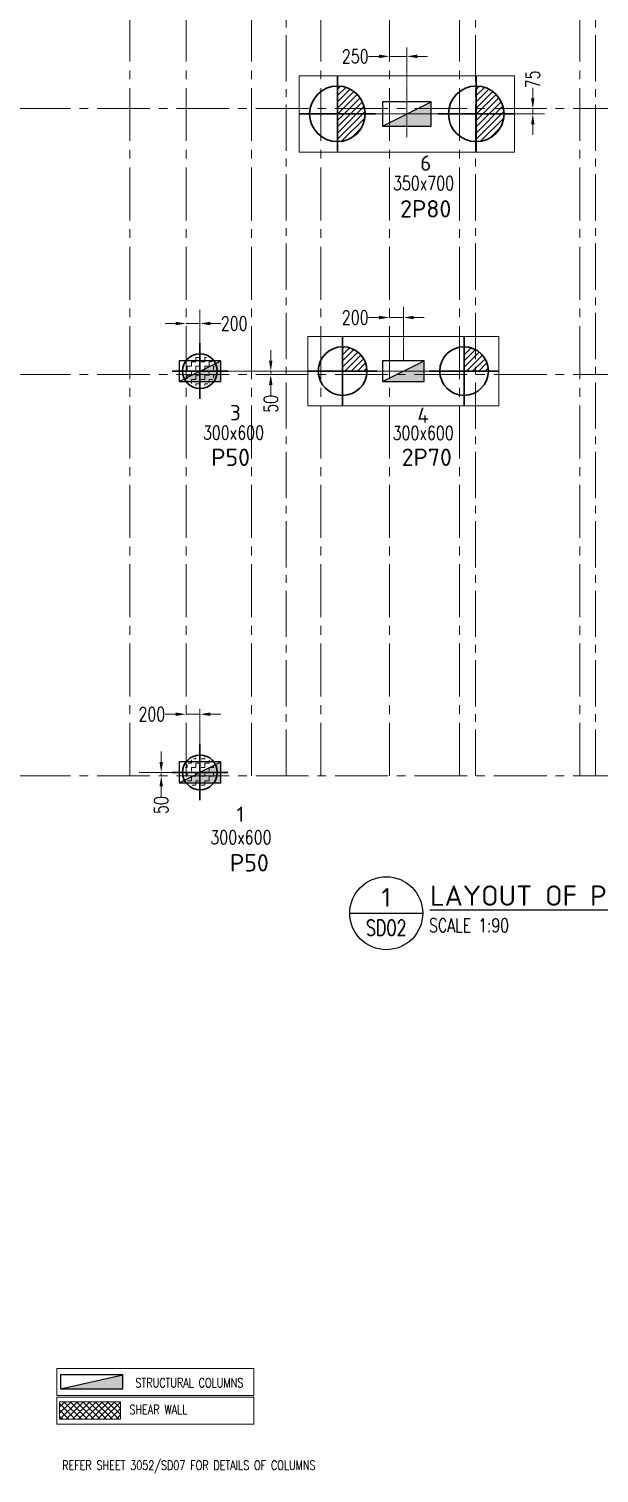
# Model space of a CAD drawing. Header units: millimetres. Extents: x -545754 to 527377, y 134623 to 1871324.
# Drawn here: x 459366 to 467581, y 205165 to 225968 of the extents above; entities that cross this region are included whole.
import ezdxf
from ezdxf.enums import TextEntityAlignment as Align

# ---------------------------------------------------------------- set-up
doc = ezdxf.new("R2010")
doc.units = ezdxf.units.MM
doc.header["$PDMODE"] = 35
doc.linetypes.add('CENTER2', pattern=[28.575, 19.05, -3.175, 3.175, -3.175])
doc.layers.get('Defpoints').update_dxf_attribs({"color": 252})
for name, color, linetype, lineweight in [('Geo Col Hatch', 66, 'Continuous', 5), ('Geo Col Size', 7, 'Continuous', 13), ('Geo Column', 10, 'Continuous', 25), ('Geo pile', 2, 'Continuous', 30), ('Geo pile c-c L', 154, 'Continuous', 0), ('Geo Pile Hatch', 54, 'Continuous', 13), ('Geo Pilecap-L', 154, 'Continuous', 0), ('Geo-COLUMN-NO', 7, 'Continuous', 30), ('Geo-COLUMNS', 10, 'Continuous', 30), ('Geo-GRID', 8, 'CENTER2', 13), ('Geo-GRID-SHIFT', 172, 'CENTER2', 13), ('Geo-Hatch-color', 253, 'Continuous', 0), ('Geo-pile', 2, 'Continuous', 30), ('Geo-Pile Hatch', 54, 'Continuous', 13), ('Geo-Sec Sml', 7, 'Continuous', 25), ('Geo-Section Line', 84, 'Continuous', 13), ('Geo-TEXT', 7, 'Continuous', 20), ('X3 - 2ND FLOORL FRAMING 11.11.2022$0$Geo Section Line', 84, 'Continuous', 13)]:
    doc.layers.add(name, color=color, linetype=linetype, lineweight=lineweight)
for name, color, linetype in [('Geo Pile Txt', 7, 'Continuous'), ('Geo-Pile Txt', 7, 'Continuous'), ('GEO-TITTLE HEAD', 7, 'Continuous')]:
    doc.layers.add(name, color=color, linetype=linetype)
doc.styles.add('Geo T Arial', font='arial.ttf', dxfattribs={"width": 0.75})
doc.styles.add('Geo T TIMES NEW ROMAN', font='times.ttf')
doc.styles.add('Geo Txt Narr', font='simplex8.shx')
doc.styles.add('ISCOPEUR', font='isocpeur.ttf')
doc.styles.add('simplex', font='simplex.shx', dxfattribs={"width": 0.75})
doc.styles.get("Standard").update_dxf_attribs({"font": 'arial.ttf'})
doc.dimstyles.new('Geo1-50 @ BEAM-NAME', dxfattribs={"dimtxt": 150, "dimasz": 130, "dimexe": 0.11, "dimexo": 0.2, "dimgap": 0.1, "dimtad": 0, "dimdec": 0, "dimdsep": 46, "dimtxsty": 'simplex', "dimcen": 5, "dimdle": 11, "dimse1": 1, "dimse2": 1, "dimclrd": 256, "dimclre": 251, "dimclrt": 7, "dimadec": 0, "dimazin": 0, "dimtfac": 1, "dimtdec": 0, "dimtmove": 0, "dimatfit": 3, "dimfxl": 1, "dimlwd": 15, "dimlwe": 9, "dimarcsym": 0})
pattern_1 = [(0, (0, 0), (63.5, 63.5), [63.5, -63.5]), (90, (63.5, 0), (-63.5, 63.5), [63.5, -63.5])]

# ---------------------------------------------------------------- blocks, each defined once
blk = doc.blocks.new('*U160')
at = {"layer": 'Geo Col Hatch'}
h = blk.add_hatch(color=256, dxfattribs=at)
h.dxf.hatch_style = 1
h.paths.add_polyline_path([(300, -150), (300, 150), (-300, -150)])
at = {"layer": 'Geo Column'}
blk.add_line((-300, -150), (300, 150), dxfattribs=at)
blk.add_lwpolyline([(-300, -150), (300, -150), (300, 150), (-300, 150)], close=True, dxfattribs=at)
at = {"layer": 'Geo Col Size', "color": 1, "style": 'simplex', "width": 0.75, "flags": 1}
blk.add_attdef('300X600', (278, -519), '', height=200, dxfattribs=at)
blk = doc.blocks.new('*U1')
at = {"layer": 'Geo Col Hatch'}
h = blk.add_hatch(color=256, dxfattribs=at)
h.dxf.hatch_style = 1
h.paths.add_polyline_path([(350, 175), (-350, -175), (350, -175)])
at = {"layer": 'Geo Column'}
blk.add_line((-350, -175), (350, 175), dxfattribs=at)
blk.add_lwpolyline([(-350, -175), (350, -175), (350, 175), (-350, 175)], close=True, dxfattribs=at)
at = {"layer": 'Geo Col Size', "color": 1, "style": 'simplex', "width": 0.75, "flags": 1}
blk.add_attdef('350X700', (364, -513), '', height=200, dxfattribs=at)
blk = doc.blocks.new('A$C4bcebf93')
at = {"layer": 'Geo Column'}
ref = blk.add_blockref('*U160', (-3870, -17760), dxfattribs=at)
ref.add_attrib('300X600', '300x600', (-3828, -18747), dxfattribs={"layer": 'Geo Col Size', "height": 200, "style": 'simplex', "width": 0.75})
ref = blk.add_blockref('*U160', (-940, -17760), dxfattribs=at)
ref.add_attrib('300X600', '300x600', (-1095, -18751), dxfattribs={"layer": 'Geo Col Size', "height": 200, "style": 'simplex', "width": 0.75})
ref = blk.add_blockref('*U160', (-3870, -23540), dxfattribs=at)
ref.add_attrib('300X600', '300x600', (-3720, -24576), dxfattribs={"layer": 'Geo Col Size', "height": 200, "style": 'simplex', "width": 0.75})
at = {"layer": 'Geo-COLUMNS'}
ref = blk.add_blockref('*U1', (-890, -14055), dxfattribs=at)
ref.add_attrib('350X700', '350x700', (-1090, -15152), dxfattribs={"layer": 'Geo Col Size', "height": 200, "style": 'simplex', "width": 0.75})
at = {"layer": 'Geo-COLUMN-NO', "style": 'ISCOPEUR'}
for s, p in [('6', (-697, -14874)), ('3', (-3437, -18469)), ('4', (-738, -18506)), ('1', (-3342, -24254))]:
    blk.add_text(s, height=220, dxfattribs=at).set_placement(p)
blk = doc.blocks.new('*U25')
at = {"layer": 'Geo-Pile Hatch'}
h = blk.add_hatch(dxfattribs=at)
h.set_pattern_fill('ZIGZAG', color=256, scale=20)
h.set_pattern_definition(pattern_1)
edge = h.paths.add_edge_path()
edge.add_line((-218, 16), (-16, 16))
edge.add_line((-16, 16), (-16, 218))
edge.add_arc((0, 0), 218, 94.1485, 175.8515)
h = blk.add_hatch(dxfattribs=at)
h.set_pattern_fill('ZIGZAG', color=256, scale=20)
h.set_pattern_definition(pattern_1)
edge = h.paths.add_edge_path()
edge.add_line((16, 16), (218, 16))
edge.add_arc((0, 0), 218, 4.1485, 85.8515)
edge.add_line((16, 218), (16, 16))
h = blk.add_hatch(dxfattribs=at)
h.set_pattern_fill('ZIGZAG', color=256, scale=20)
h.set_pattern_definition(pattern_1)
edge = h.paths.add_edge_path()
edge.add_line((-16, -16), (-218, -16))
edge.add_arc((0, 0), 218, 184.1485, 265.8515)
edge.add_line((-16, -218), (-16, -16))
h = blk.add_hatch(dxfattribs=at)
h.set_pattern_fill('ZIGZAG', color=256, scale=20)
h.set_pattern_definition(pattern_1)
edge = h.paths.add_edge_path()
edge.add_line((218, -16), (16, -16))
edge.add_line((16, -16), (16, -218))
edge.add_arc((0, 0), 218, 274.1485, 355.8515)
at = {"layer": 'Geo-pile'}
for p, q in [((0, 400), (0, -400)), ((-400, 0), (400, 0))]:
    blk.add_line(p, q, dxfattribs=at)
blk.add_circle((0, 0), 250, dxfattribs=at)
at = {"layer": 'Geo-Pile Txt', "color": 7, "style": 'Geo T TIMES NEW ROMAN'}
blk.add_attdef('P50', (303, -450), '', height=250, dxfattribs=at)
blk = doc.blocks.new('*U51')
at = {"layer": 'Geo Pile Hatch'}
h = blk.add_hatch(dxfattribs=at)
h.set_pattern_fill('ANSI31', color=256, scale=20)
h.set_pattern_definition([(45, (-165255.98, 30009.62), (-44.90128, 44.90128), [])])
edge = h.paths.add_edge_path()
edge.add_arc((-875, 0), 350, 0, 90)
edge.add_line((-875, 350), (-875, 0))
edge.add_line((-875, 0), (-525, 0))
h = blk.add_hatch(dxfattribs=at)
h.set_pattern_fill('ANSI31', color=256, scale=20)
h.set_pattern_definition([(45, (-163505.98, 30009.62), (-44.90128, 44.90128), [])])
edge = h.paths.add_edge_path()
edge.add_arc((875, 0), 350, 0, 90)
edge.add_line((875, 350), (875, 0))
edge.add_line((875, 0), (1225, 0))
at = {"layer": 'Geo pile'}
for p, q in [((-875, 500), (-875, -500)), ((875, 500), (875, -500)), ((-1375, 0), (-375, 0)), ((375, 0), (1375, 0))]:
    blk.add_line(p, q, dxfattribs=at)
for centre in [(-875, 0), (875, 0)]:
    blk.add_circle(centre, 350, dxfattribs=at)
at = {"layer": 'Geo pile c-c L'}
blk.add_line((-875, 0), (875, 0), dxfattribs=at)
at = {"layer": 'Geo Pilecap-L', "ltscale": 25}
blk.add_lwpolyline([(1375, 500), (-1375, 500), (-1375, -500), (1375, -500)], close=True, dxfattribs=at)
at = {"layer": 'Geo Pile Txt', "color": 7, "style": 'Geo T TIMES NEW ROMAN'}
blk.add_attdef('2P70', (1536, -450), '', height=250, dxfattribs=at)
blk = doc.blocks.new('GEO TITLE HEAD NAME')
at = {"layer": 'GEO-TITTLE HEAD'}
blk.add_line((-12.94, 0.02), (-1.27, 0.02), dxfattribs=at)
blk.add_circle((-7.1, 0.02), 5.84, dxfattribs=at)
at = {"layer": 'Geo-Sec Sml', "lineweight": 18, "ltscale": 0.1, "style": 'Geo T Arial'}
blk.add_attdef('WALL_SECTION', text='', height=3, dxfattribs=at).set_placement((-7.1, 3.52), align=Align.MIDDLE)
at = {"layer": 'Geo-Sec Sml', "color": 84, "style": 'Geo Txt Narr'}
blk.add_attdef('DRAWING-REF', text='', height=2.5, dxfattribs=at).set_placement((-7.1, -2.31), align=Align.MIDDLE)
at = {"layer": 'Geo-TEXT', "style": 'Geo T Arial'}
blk.add_attdef('%%ULAYOUT', (-0.1, 1.21), '', height=4, dxfattribs=at)
at = {"layer": 'Geo-TEXT'}
blk.add_attdef('SCALE', (-0.24, -3.03), '', height=2, dxfattribs=at)
blk = doc.blocks.new('*D58')
at = {"layer": 'Defpoints', "color": 0, "transparency": 16777216}
for p in [(461631, 216096), (461631, 215872), (461831, 215872)]:
    blk.add_point(p, dxfattribs=at)
at = {"layer": 'Geo-GRID-SHIFT', "linetype": 'Continuous', "lineweight": 15, "transparency": 16777216}
for p, q in [((461481, 216096), (461331, 216096)), ((461831, 216096), (461631, 216096)), ((461981, 216096), (462131, 216096))]:
    blk.add_line(p, q, dxfattribs=at)
at = {"layer": 'Geo-GRID-SHIFT', "transparency": 16777216}
for points in [[(461481, 216121), (461481, 216071), (461631, 216096)], [(461981, 216121), (461981, 216071), (461831, 216096)]]:
    blk.add_solid(points, dxfattribs=at)
at = {"layer": 'Geo-GRID-SHIFT', "transparency": 16777216, "insert": (461138, 216096), "char_height": 200, "attachment_point": 5, "style": 'simplex'}
blk.add_mtext('200', dxfattribs=at)
blk = doc.blocks.new('*D61')
at = {"layer": 'Defpoints', "color": 0, "transparency": 16777216}
for p in [(464561, 221810), (464561, 221810), (464761, 221810)]:
    blk.add_point(p, dxfattribs=at)
at = {"layer": 'Geo-GRID-SHIFT', "linetype": 'Continuous', "lineweight": 15, "transparency": 16777216}
for p, q in [((464411, 221810), (464261, 221810)), ((464761, 221810), (464561, 221810)), ((464911, 221810), (465061, 221810))]:
    blk.add_line(p, q, dxfattribs=at)
at = {"layer": 'Geo-GRID-SHIFT', "transparency": 16777216}
for points in [[(464411, 221835), (464411, 221785), (464561, 221810)], [(464911, 221835), (464911, 221785), (464761, 221810)]]:
    blk.add_solid(points, dxfattribs=at)
at = {"layer": 'Geo-GRID-SHIFT', "transparency": 16777216, "insert": (464068, 221810), "char_height": 200, "attachment_point": 5, "style": 'simplex'}
blk.add_mtext('200', dxfattribs=at)
blk = doc.blocks.new('*D62')
at = {"layer": 'Defpoints', "color": 0, "transparency": 16777216}
for p in [(461631, 221724), (461831, 221724), (461831, 221724)]:
    blk.add_point(p, dxfattribs=at)
at = {"layer": 'Geo-GRID-SHIFT', "linetype": 'Continuous', "lineweight": 15, "transparency": 16777216}
for p, q in [((461481, 221724), (461331, 221724)), ((461631, 221724), (461831, 221724)), ((461981, 221724), (462131, 221724))]:
    blk.add_line(p, q, dxfattribs=at)
at = {"layer": 'Geo-GRID-SHIFT', "transparency": 16777216}
for points in [[(461481, 221749), (461481, 221699), (461631, 221724)], [(461981, 221749), (461981, 221699), (461831, 221724)]]:
    blk.add_solid(points, dxfattribs=at)
at = {"layer": 'Geo-GRID-SHIFT', "transparency": 16777216, "insert": (462324, 221724), "char_height": 200, "attachment_point": 5, "style": 'simplex'}
blk.add_mtext('200', dxfattribs=at)
blk = doc.blocks.new('*U53')
at = {"layer": 'Geo Pile Hatch'}
h = blk.add_hatch(dxfattribs=at)
h.set_pattern_fill('ANSI31', color=256, scale=20)
h.set_pattern_definition([(45, (-165380.98, 30009.62), (-44.90128, 44.90128), [])])
h.paths.add_polyline_path([(-1000, 400), (-1000, 0), (-600, 0, 0.414214)])
h.paths.add_polyline_path([(-600, 0), (-1000, 0), (-1000, -400, 0.414214)])
h = blk.add_hatch(dxfattribs=at)
h.set_pattern_fill('ANSI31', color=256, scale=20)
h.set_pattern_definition([(45, (-163380.98, 30009.62), (-44.90128, 44.90128), [])])
h.paths.add_polyline_path([(1000, 400), (1000, 0), (1400, 0, 0.414214)])
h.paths.add_polyline_path([(1400, 0), (1000, 0), (1000, -400, 0.414214)])
at = {"layer": 'Geo pile'}
for p, q in [((-1000, 550), (-1000, -550)), ((1000, 550), (1000, -550)), ((-1550, 0), (-450, 0)), ((450, 0), (1550, 0))]:
    blk.add_line(p, q, dxfattribs=at)
for centre in [(-1000, 0), (1000, 0)]:
    blk.add_circle(centre, 400, dxfattribs=at)
at = {"layer": 'Geo pile c-c L'}
blk.add_line((-1000, 0), (1000, 0), dxfattribs=at)
at = {"layer": 'Geo Pilecap-L', "ltscale": 25}
blk.add_lwpolyline([(1550, 550), (-1550, 550), (-1550, -550), (1550, -550)], close=True, dxfattribs=at)
at = {"layer": 'Geo Pile Txt', "color": 7, "style": 'Geo T TIMES NEW ROMAN'}
blk.add_attdef('2P80', (1728, -450), '', height=250, dxfattribs=at)
blk = doc.blocks.new('*D63')
at = {"layer": 'Defpoints', "color": 0, "transparency": 16777216}
for p in [(462851, 220988), (463087, 221038), (463087, 220988)]:
    blk.add_point(p, dxfattribs=at)
at = {"layer": 'Geo-GRID-SHIFT', "linetype": 'Continuous', "lineweight": 15, "transparency": 16777216}
for p, q in [((462851, 221188), (462851, 221338)), ((462851, 221038), (462851, 220988)), ((462851, 220838), (462851, 220688))]:
    blk.add_line(p, q, dxfattribs=at)
at = {"layer": 'Geo-GRID-SHIFT', "transparency": 16777216}
for points in [[(462826, 221188), (462876, 221188), (462851, 221038)], [(462826, 220838), (462876, 220838), (462851, 220988)]]:
    blk.add_solid(points, dxfattribs=at)
at = {"layer": 'Geo-GRID-SHIFT', "transparency": 16777216, "insert": (462851, 220567), "char_height": 200, "attachment_point": 5, "rotation": 90, "style": 'simplex'}
blk.add_mtext('50', dxfattribs=at)
blk = doc.blocks.new('*D65')
at = {"layer": 'Defpoints', "color": 0, "transparency": 16777216}
for p in [(464561, 225572), (464561, 225162), (464811, 225162)]:
    blk.add_point(p, dxfattribs=at)
at = {"layer": 'Geo-GRID-SHIFT', "linetype": 'Continuous', "lineweight": 15, "transparency": 16777216}
for p, q in [((464411, 225572), (464261, 225572)), ((464811, 225572), (464561, 225572)), ((464961, 225572), (465111, 225572))]:
    blk.add_line(p, q, dxfattribs=at)
at = {"layer": 'Geo-GRID-SHIFT', "transparency": 16777216}
for points in [[(464411, 225597), (464411, 225547), (464561, 225572)], [(464961, 225597), (464961, 225547), (464811, 225572)]]:
    blk.add_solid(points, dxfattribs=at)
at = {"layer": 'Geo-GRID-SHIFT', "transparency": 16777216, "insert": (464068, 225572), "char_height": 200, "attachment_point": 5, "style": 'simplex'}
blk.add_mtext('250', dxfattribs=at)
blk = doc.blocks.new('*D66')
at = {"layer": 'Defpoints', "color": 0, "transparency": 16777216}
for p in [(466514, 224818), (466514, 224743), (466626, 224818)]:
    blk.add_point(p, dxfattribs=at)
at = {"layer": 'Geo-GRID-SHIFT', "linetype": 'Continuous', "lineweight": 15, "transparency": 16777216}
for p, q in [((466626, 224968), (466626, 225118)), ((466626, 224743), (466626, 224818)), ((466626, 224593), (466626, 224443))]:
    blk.add_line(p, q, dxfattribs=at)
at = {"layer": 'Geo-GRID-SHIFT', "transparency": 16777216}
for points in [[(466601, 224968), (466651, 224968), (466626, 224818)], [(466601, 224593), (466651, 224593), (466626, 224743)]]:
    blk.add_solid(points, dxfattribs=at)
at = {"layer": 'Geo-GRID-SHIFT', "transparency": 16777216, "insert": (466626, 225240), "char_height": 200, "attachment_point": 5, "rotation": 90, "style": 'simplex'}
blk.add_mtext('75', dxfattribs=at)
blk = doc.blocks.new('*U118')
at = {"layer": 'Geo Col Hatch'}
h = blk.add_hatch(color=256, dxfattribs=at)
h.dxf.hatch_style = 1
h.paths.add_polyline_path([(-450, -100), (450, -100), (450, 100)])
at = {"layer": 'Geo Column'}
blk.add_line((-450, -100), (450, 100), dxfattribs=at)
blk.add_lwpolyline([(-450, -100), (450, -100), (450, 100), (-450, 100)], close=True, dxfattribs=at)
at = {"layer": 'Geo Col Size', "color": 7, "style": 'Geo T Arial'}
blk.add_attdef('200X800', (278, -469), '', height=250, dxfattribs=at)
blk = doc.blocks.new('*U259')
at = {"layer": 'Geo-GRID', "ltscale": 0.5}
blk.add_line((0, -503.31), (0, -21), dxfattribs=at)
at = {"layer": 'Geo-GRID', "color": 142, "style": 'simplex', "width": 0.75}
blk.add_attdef('GRID', text='', height=3.5, dxfattribs=at).set_placement((0, 0), align=Align.MIDDLE_CENTER)
blk = doc.blocks.new('*U144')
at = {"layer": 'Geo-GRID', "ltscale": 0.5}
blk.add_line((463.5, 0), (21, 0), dxfattribs=at)
at = {"layer": 'Geo-GRID', "color": 142, "style": 'simplex', "width": 0.75}
blk.add_attdef('GRID', text='', height=3.5, dxfattribs=at).set_placement((0, 0), align=Align.MIDDLE_CENTER)
blk = doc.blocks.new('*U261')
at = {"layer": 'Geo-GRID', "ltscale": 0.5}
blk.add_line((0, -590.5), (0, -21), dxfattribs=at)
at = {"layer": 'Geo-GRID', "color": 142, "style": 'simplex', "width": 0.75}
blk.add_attdef('GRID', text='', height=3.5, dxfattribs=at).set_placement((0.03, 0), align=Align.MIDDLE_CENTER)
blk = doc.blocks.new('*U263')
at = {"layer": 'Geo-GRID', "ltscale": 0.5}
blk.add_line((0, -590.5), (0, -21), dxfattribs=at)
at = {"layer": 'Geo-GRID', "color": 142, "style": 'simplex', "width": 0.75}
blk.add_attdef('GRID', text='', height=3.5, dxfattribs=at).set_placement((6.54, 0), align=Align.MIDDLE_CENTER)
blk = doc.blocks.new('*U262')
at = {"layer": 'Geo-GRID', "ltscale": 0.5}
blk.add_line((0, -590.03), (0, -21), dxfattribs=at)
at = {"layer": 'Geo-GRID', "color": 142, "style": 'simplex', "width": 0.75}
blk.add_attdef('GRID', text='', height=3.5, dxfattribs=at).set_placement((9.38, 0), align=Align.MIDDLE_CENTER)
blk = doc.blocks.new('A$C7fc8e567')
at = {"layer": 'Geo-GRID'}
for name, p, xscale, yscale, zscale in [('*U261', (-2830, 17745.1), 70, 70, 70), ('*U262', (-100, 17712.1), 70, 70, 70), ('*U263', (1630, 17745.1), 70, 70, 70), ('*U259', (-5080, 16675.1), 80, 80, 80), ('*U259', (-4269.9, 16675.1), 80, 80, 80), ('*U259', (-3330, 16675.1), 80, 80, 80), ('*U259', (-2330, 16675.1), 80, 80, 80), ('*U259', (-1340, 16675.1), 80, 80, 80), ('*U259', (-330, 16675.1), 80, 80, 80), ('*U259', (1400, 16675.1), 80, 80, 80), ('*U144', (-22439.4, -13980), 80, 80, 80), ('*U144', (-22439.4, -17810), 80, 80, 80), ('*U144', (-22439.4, -23590), 80, 80, 80)]:
    blk.add_blockref(name, p, dxfattribs=dict(at, xscale=xscale, yscale=yscale, zscale=zscale))
blk = doc.blocks.new('*D216')
at = {"layer": 'Defpoints', "color": 0, "transparency": 16777216}
for p in [(461273, 215208), (461431, 215258), (461431, 215208)]:
    blk.add_point(p, dxfattribs=at)
at = {"layer": 'Geo-GRID-SHIFT', "linetype": 'Continuous', "lineweight": 15, "transparency": 16777216}
for p, q in [((461273, 215408), (461273, 215558)), ((461273, 215258), (461273, 215208)), ((461273, 215058), (461273, 214908))]:
    blk.add_line(p, q, dxfattribs=at)
at = {"layer": 'Geo-GRID-SHIFT', "transparency": 16777216}
for points in [[(461248, 215408), (461298, 215408), (461273, 215258)], [(461248, 215058), (461298, 215058), (461273, 215208)]]:
    blk.add_solid(points, dxfattribs=at)
at = {"layer": 'Geo-GRID-SHIFT', "transparency": 16777216, "insert": (461273, 214787), "char_height": 200, "attachment_point": 5, "rotation": 90, "style": 'simplex'}
blk.add_mtext('50', dxfattribs=at)

msp = doc.modelspace()

# ---------------------------------------------------------------- hatches: boundary and pattern name
at = {"layer": 'Geo-Hatch-color'}
h = msp.add_hatch(dxfattribs=at)
h.set_pattern_fill('ANSI37', color=256, scale=20)
h.paths.add_polyline_path([(459809.2, 206193.6), (460686.4, 206193.6), (460686.4, 205942.2), (459809.2, 205942.2)])

# ---------------------------------------------------------------- linework, layer by layer
at = {"layer": 'Geo-GRID-SHIFT'}
for p, q in [((464811.2, 224409.7), (464811.2, 225699.2)), ((466361.2, 224743.5), (466792.8, 224743.5)), ((464761.2, 221188.5), (464761.2, 221964.6)), ((461831.2, 221438.5), (461831.2, 221924.1)), ((463386.2, 221038.5), (462231.2, 221038.5)), ((461831.2, 215658.5), (461831.2, 216173)), ((461431.2, 215258.5), (460956.8, 215258.5))]:
    msp.add_line(p, q, dxfattribs=at)
at = {"layer": 'Geo-Section Line', "ltscale": 30}
msp.add_lwpolyline([(459767.4, 206672.8), (462605.7, 206672.8), (462605.7, 206284.2), (459767.4, 206284.2)], close=True, dxfattribs=at)
at = {"layer": 'X3 - 2ND FLOORL FRAMING 11.11.2022$0$Geo Section Line'}
for points in [[(459767.4, 206259.9), (462606.3, 206259.9), (462606.3, 205871.1), (459767.4, 205871.1)], [(459809.2, 206193.6), (460686.4, 206193.6), (460686.4, 205942.2), (459809.2, 205942.2)]]:
    msp.add_lwpolyline(points, close=True, dxfattribs=at)

# ---------------------------------------------------------------- block references
at = {"layer": 'Geo Column'}
for name, p in [('A$C4bcebf93', (465701.2, 238798.5)), ('*U118', (460269.9, 206478.5))]:
    msp.add_blockref(name, p, dxfattribs=at)
at = {"layer": 'Geo-GRID'}
msp.add_blockref('A$C7fc8e567', (465901.2, 238798.5), dxfattribs=at)
at = {"layer": 'Geo-pile'}
ref = msp.add_blockref('*U53', (464811.2, 224743.5), dxfattribs=at)
ref.add_attrib('2P80', '2P80', (464714.9, 223250.7), dxfattribs={"layer": 'Geo pile', "color": 7, "height": 250, "style": 'ISCOPEUR'})
ref = msp.add_blockref('*U25', (461831.2, 221038.5), dxfattribs=at)
ref.add_attrib('P50', 'P50', (461992.8, 219671.6), dxfattribs={"layer": 'Geo pile', "color": 7, "height": 250, "style": 'ISCOPEUR'})
ref = msp.add_blockref('*U51', (464761.2, 221038.5), dxfattribs=at)
ref.add_attrib('2P70', '2P70', (464737.1, 219672.8), dxfattribs={"layer": 'Geo pile', "color": 7, "height": 250, "style": 'ISCOPEUR'})
ref = msp.add_blockref('*U25', (461831.2, 215258.5), dxfattribs=at)
ref.add_attrib('P50', 'P50', (462263.2, 213830.7), dxfattribs={"layer": 'Geo pile', "color": 7, "height": 250, "style": 'ISCOPEUR'})
at = {"layer": 'GEO-TITTLE HEAD'}
ref = msp.add_blockref('GEO TITLE HEAD NAME', (465153.7, 213227.9), dxfattribs=dict(at, xscale=90, yscale=90, zscale=90))
ref.add_attrib('%%ULAYOUT', '%%uLAYOUT OF PILE', (465145, 213336.9), dxfattribs={"color": 7, "ltscale": 0.5, "height": 292.5, "style": 'ISCOPEUR'})
ref.add_attrib('SCALE', 'SCALE 1:90', (465132.2, 212955.5), dxfattribs={"color": 7, "ltscale": 0.5, "height": 198, "style": 'simplex', "width": 0.75})
ref.add_attrib('DRAWING-REF', 'SD02', dxfattribs={"color": 7, "ltscale": 0.5, "height": 225, "style": 'simplex', "width": 0.75}).set_placement((464514.5, 213019.9), align=Align.MIDDLE)
ref.add_attrib('WALL_SECTION', '1', dxfattribs={"color": 7, "lineweight": 18, "ltscale": 0.1, "height": 270, "style": 'ISCOPEUR'}).set_placement((464514.5, 213458.1), align=Align.MIDDLE)

# ---------------------------------------------------------------- texts
at = {"layer": 'Geo-TEXT', "color": 7, "lineweight": 15, "char_height": 135, "width": 1817.72, "attachment_point": 1, "style": 'simplex'}
for s, insert in [('\\pxqc;STRUCTURAL COLUMNS', (460769.5, 206534.7)), ('SHEAR WALL', (460815.6, 206147.7))]:
    msp.add_mtext(s, dxfattribs=dict(at, insert=insert))
at = {"layer": 'Geo-TEXT', "color": 7, "insert": (459846.4, 205345.3), "char_height": 135, "width": 5436.69, "attachment_point": 1, "style": 'simplex'}
msp.add_mtext('REFER SHEET 3052/SD07 FOR DETAILS OF COLUMNS', dxfattribs=at)

# ---------------------------------------------------------------- dimensions: what is measured, and where the dimension line sits
at = {"layer": 'Geo-GRID-SHIFT'}
for base, p1, p2, picture, middle in [((464561.2, 225572.3), (464811.2, 225162), (464561.2, 225162), '*D65', (464068.2, 225572.3)), ((461831.2, 221724.4), (461631.2, 221724.4), (461831.2, 221724.4), '*D62', (462324.2, 221724.4)), ((464561.2, 221809.8), (464761.2, 221809.8), (464561.2, 221809.8), '*D61', (464068.2, 221809.8)), ((461631.2, 216095.7), (461831.2, 215872), (461631.2, 215872), '*D58', (461138.3, 216095.7))]:
    dim = msp.add_linear_dim(base=base, p1=p1, p2=p2, dimstyle='Geo1-50 @ BEAM-NAME', override={"dimtxt": 200, "dimasz": 150, "dimclrt": 256, "dimfxl": 2, "dimarcsym": 1}, dxfattribs=at)
    dim.commit()
    dim.dimension.update_dxf_attribs({"geometry": picture, "text_midpoint": middle})
for base, p1, p2, picture, middle in [((466625.5, 224818.5), (466514, 224743.5), (466514, 224818.5), '*D66', (466625.5, 225240)), ((462851, 220988.5), (463086.6, 221038.5), (463086.6, 220988.5), '*D63', (462851, 220566.9))]:
    dim = msp.add_linear_dim(base=base, p1=p1, p2=p2, angle=90, dimstyle='Geo1-50 @ BEAM-NAME', override={"dimtxt": 200, "dimasz": 150, "dimclrt": 256, "dimfxl": 2, "dimarcsym": 1}, dxfattribs=at)
    dim.commit()
    dim.dimension.update_dxf_attribs({"geometry": picture, "text_midpoint": middle})
dim = msp.add_aligned_dim(p1=(461431.2, 215258.5), p2=(461431.2, 215208.5), distance=-158, dimstyle='Geo1-50 @ BEAM-NAME', override={"dimtxt": 200, "dimasz": 150, "dimclrt": 256, "dimfxl": 2, "dimarcsym": 1}, dxfattribs=at)
dim.commit()
dim.dimension.update_dxf_attribs({"geometry": '*D216', "text_midpoint": (461273.3, 214786.9)})

doc.saveas('drawing.dxf')
